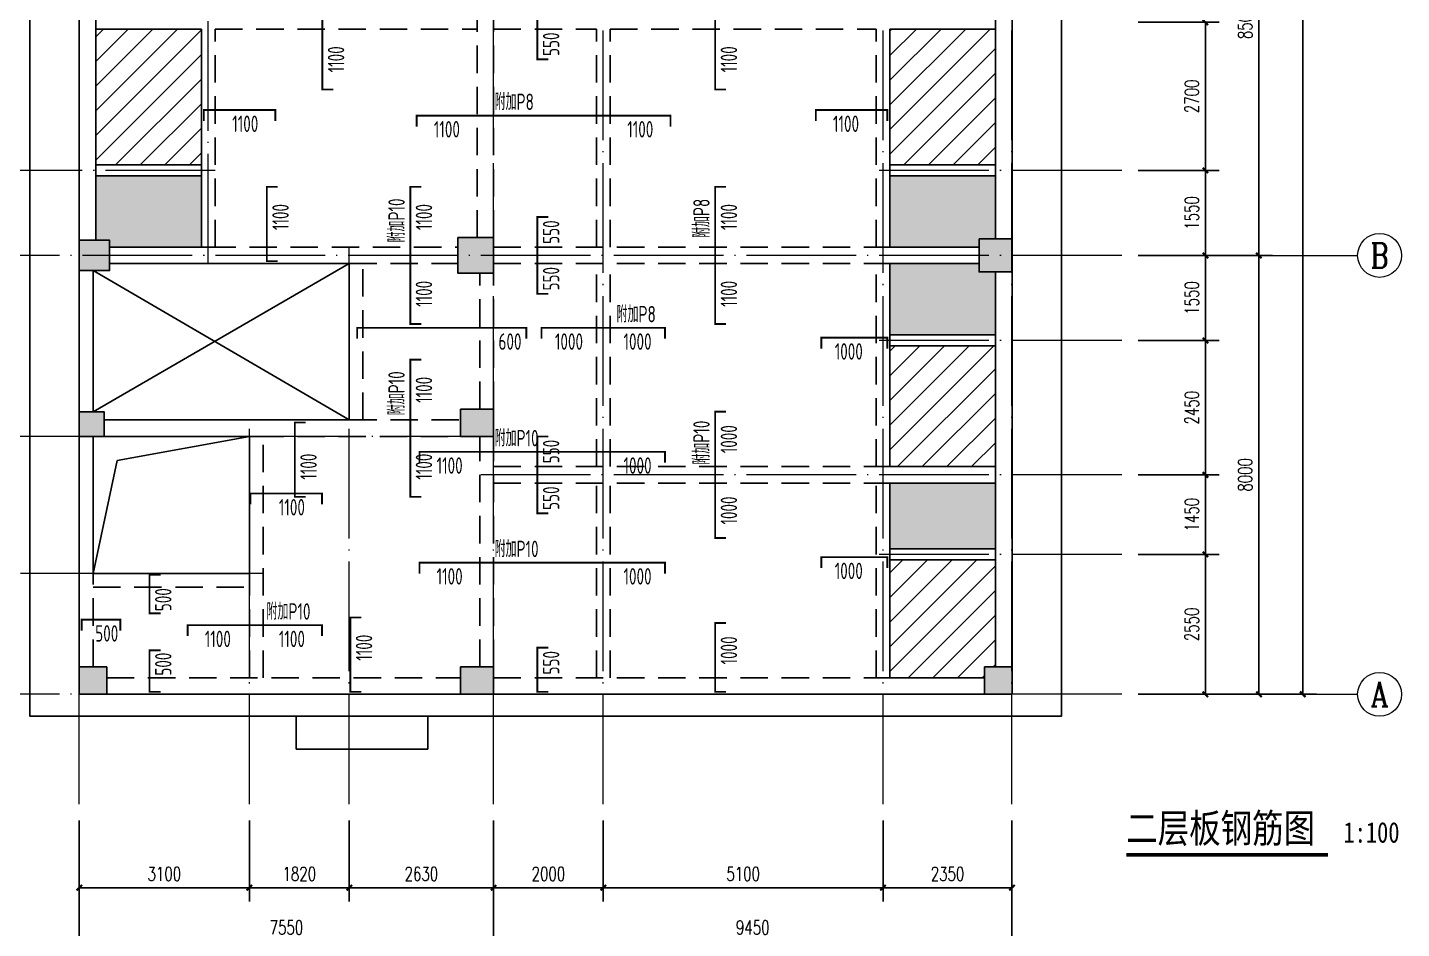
# Model space of a CAD drawing. Extents: x 3968514 to 5230306, y -516551 to -228246.
# Drawn here: x 4680710 to 4705755, y -487690 to -471265 of the extents above; entities that cross this region are included whole.
import ezdxf
from ezdxf.enums import TextEntityAlignment as Align

# ---------------------------------------------------------------- set-up
doc = ezdxf.new("R2010")
doc.units = 0
doc.header["$LTSCALE"] = 1000
doc.header["$MEASUREMENT"] = 0
for name, pattern in [('DASHED', [0.75, 0.5, -0.25]), ('DOTE', [2.42, 2, -0.2, 0.02, -0.2]), ('P_Dash1', [5, 4, -1])]:
    doc.linetypes.add(name, pattern=pattern)
for name, color, linetype, lineweight in [('AXIS', 3, 'Continuous', 15), ('AXIS_TEXT', 7, 'Continuous', 15), ('BEAM', 4, 'Continuous', 25), ('BEAM-DASHED', 4, 'P_Dash1', 25), ('COLUMN-HATCH', 251, 'Continuous', 25), ('DOTE', 1, 'DOTE', 9), ('FLOOR', 7, 'Continuous', 25), ('FLOOR-HATCH', 252, 'Continuous', 15), ('FLOOR-REIN-UP', 15, 'Continuous', 35), ('FLOOR-REIN-UP-DIM', 142, 'Continuous', 25), ('FLOOR-REIN-UP-TEXT', 7, 'Continuous', 25), ('HOLE', 7, 'Continuous', 25), ('PUB_DIM', 3, 'Continuous', 15)]:
    doc.layers.add(name, color=color, linetype=linetype, lineweight=lineweight)
for name, color, linetype in [('COLUMN', 9, 'Continuous'), ('DIM_SYMB', 3, 'Continuous'), ('PUB_TEXT', 7, 'Continuous')]:
    doc.layers.add(name, color=color, linetype=linetype)
doc.styles.add('-黑体', font='simhei.ttf', dxfattribs={"width": 0.8})
doc.styles.add('_TCH_AXIS', font='COMPLEX', dxfattribs={"bigfont": 'GBCBIG'})
doc.styles.add('_TCH_DIM_T3', font='SIMPLEX.shx', dxfattribs={"width": 0.7, "bigfont": 'GBCBIG.shx'})
doc.styles.add('COMPLEX', font='COMPLEX')
doc.styles.add('Pkpmeng', font='Pkpmeng', dxfattribs={"bigfont": 'pkpmchn'})
doc.dimstyles.new('_TCH_ARCH&&100', dxfattribs={"dimtxt": 255, "dimasz": 100, "dimexe": 250, "dimexo": 300, "dimgap": 122.5, "dimtad": 1, "dimdec": 0, "dimzin": 0, "dimdsep": 46, "dimtxsty": '_TCH_DIM_T3', "dimblk": 'ARCHTICK', "dimcen": 0.09, "dimclrt": 7, "dimazin": 2, "dimtfac": 1, "dimtdec": 0, "dimtix": 1, "dimtmove": 2, "dimatfit": 3, "dimfxl": 150, "dimtolj": 1, "dimtzin": 0, "dimarcsym": 0})

# ---------------------------------------------------------------- blocks, each defined once
blk = doc.blocks.new('fydrter')
at = {"layer": 'FLOOR-HATCH'}
h = blk.add_hatch(dxfattribs=at)
h.set_pattern_fill('ANSI31', color=256, scale=100, style=0)
h.set_pattern_definition([(45, (4609227.85, -504201), (-224.5064, 224.5064), [])])
h.paths.add_polyline_path([(4642440, -495775), (4642640, -495775), (4642640, -493825), (4641765, -493825), (4640715, -493825), (4640715, -495975), (4642440, -495975)], flags=0)
h.paths.add_polyline_path([(4626240, -486625), (4627115, -486625), (4628165, -486625), (4628165, -484150), (4626240, -484150)], flags=0)
h.paths.add_polyline_path([(4626240, -483900), (4628165, -483900), (4628165, -481425), (4627115, -481425), (4626240, -481425)], flags=0)
h.paths.add_polyline_path([(4640715, -483900), (4642640, -483900), (4642640, -481425), (4641765, -481425), (4640715, -481425)], flags=0)
h.paths.add_polyline_path([(4626240, -469625), (4627115, -469625), (4628165, -469625), (4628165, -467150), (4626240, -467150)], flags=0)
h.paths.add_polyline_path([(4640740, -469625), (4641765, -469625), (4642640, -469625), (4642640, -467150), (4640740, -467150)], flags=0)
h.paths.add_polyline_path([(4626240, -466900), (4628165, -466900), (4628165, -464425), (4627115, -464425), (4626240, -464425)], flags=0)
h.paths.add_polyline_path([(4640740, -466900), (4642640, -466900), (4642640, -464425), (4641765, -464425), (4640740, -464425)], flags=0)
h.paths.add_polyline_path([(4626340, -457975), (4626190, -457975), (4626190, -461125), (4627115, -461125), (4628165, -461125), (4628165, -457975)], flags=0)
h.paths.add_polyline_path([(4640740, -461125), (4641765, -461125), (4642640, -461125), (4642640, -458675), (4641765, -458675), (4640740, -458675)], flags=0)
h.paths.add_polyline_path([(4642440, -454775), (4642440, -454575), (4640740, -454575), (4640740, -456875), (4641765, -456875), (4642640, -456875), (4642640, -454775)], flags=0)
h.paths.add_polyline_path([(4640715, -492125), (4641765, -492125), (4642640, -492125), (4642640, -489925), (4641765, -489925), (4640715, -489925)], flags=0)
h.paths.add_polyline_path([(4640715, -486625), (4641765, -486625), (4642640, -486625), (4642640, -484150), (4640715, -484150)], flags=0)
h.paths.add_polyline_path([(4640715, -478125), (4641765, -478125), (4642640, -478125), (4642640, -475650), (4640715, -475650)], flags=0)
h.paths.add_polyline_path([(4640715, -475400), (4642640, -475400), (4642640, -472925), (4641765, -472925), (4640715, -472925)], flags=0)
h.paths.add_polyline_path([(4626240, -478125), (4627115, -478125), (4628165, -478125), (4628165, -475650), (4626240, -475650)], flags=0)
h.paths.add_polyline_path([(4626240, -475400), (4628165, -475400), (4628165, -472925), (4627115, -472925), (4626240, -472925)], flags=0)
h = blk.add_hatch(dxfattribs=at)
h.set_pattern_fill('CROSS', color=256, scale=50, style=0)
h.set_pattern_definition([(0, (4609227.85, -504201), (317.5, 317.5), [158.75, -476.25]), (90, (4609307.22, -504280.38), (-317.5, 317.5), [158.75, -476.25])])
h.paths.add_polyline_path([(4640715, -493625), (4641765, -493625), (4642640, -493625), (4642640, -492425), (4641765, -492425), (4640715, -492425)], flags=0)
h.paths.add_polyline_path([(4626490, -488000), (4626490, -488125), (4627115, -488125), (4628165, -488125), (4628165, -486825), (4627115, -486825), (4626240, -486825), (4626240, -488000)], flags=0)
h.paths.add_polyline_path([(4626540, -480075), (4626240, -480075), (4626240, -481225), (4627115, -481225), (4628165, -481225), (4628165, -479925), (4627115, -479925), (4626540, -479925)], flags=0)
h.paths.add_polyline_path([(4642340, -480075), (4642340, -479925), (4641765, -479925), (4640715, -479925), (4640715, -481225), (4641765, -481225), (4642640, -481225), (4642640, -480075)], flags=0)
h.paths.add_polyline_path([(4626540, -479475), (4626540, -479625), (4627115, -479625), (4628165, -479625), (4628165, -478325), (4627115, -478325), (4626240, -478325), (4626240, -479475)], flags=0)
h.paths.add_polyline_path([(4642340, -479475), (4642640, -479475), (4642640, -478325), (4641765, -478325), (4640715, -478325), (4640715, -479625), (4641765, -479625), (4642340, -479625)], flags=0)
h.paths.add_polyline_path([(4626540, -471650), (4626240, -471650), (4626240, -472725), (4627115, -472725), (4628165, -472725), (4628165, -471425), (4627115, -471425), (4626540, -471425)], flags=0)
h.paths.add_polyline_path([(4642340, -471575), (4642340, -471425), (4641765, -471425), (4640715, -471425), (4640715, -472725), (4641765, -472725), (4642640, -472725), (4642640, -471575)], flags=0)
h.paths.add_polyline_path([(4626540, -471000), (4626540, -471125), (4627115, -471125), (4628165, -471125), (4628165, -469825), (4627115, -469825), (4626240, -469825), (4626240, -471000)], flags=0)
h.paths.add_polyline_path([(4642340, -470975), (4642640, -470975), (4642640, -469825), (4641765, -469825), (4640740, -469825), (4640740, -471125), (4641765, -471125), (4642340, -471125)], flags=0)
h.paths.add_polyline_path([(4626490, -463050), (4626240, -463050), (4626240, -464225), (4627115, -464225), (4628165, -464225), (4628165, -462925), (4627115, -462925), (4626490, -462925)], flags=0)
h.paths.add_polyline_path([(4642290, -463100), (4642290, -462925), (4641765, -462925), (4640740, -462925), (4640740, -464225), (4641765, -464225), (4642640, -464225), (4642640, -463100)], flags=0)
h.paths.add_polyline_path([(4626490, -462500), (4626490, -462625), (4627115, -462625), (4628165, -462625), (4628165, -461325), (4627115, -461325), (4626190, -461325), (4626190, -462500)], flags=0)
h.paths.add_polyline_path([(4642290, -462450), (4642640, -462450), (4642640, -461325), (4641765, -461325), (4640740, -461325), (4640740, -462625), (4641765, -462625), (4642290, -462625)], flags=0)
h.paths.add_polyline_path([(4640740, -458375), (4641765, -458375), (4642640, -458375), (4642640, -457075), (4641765, -457075), (4640740, -457075)], flags=0)
h.paths.add_polyline_path([(4642340, -487975), (4642640, -487975), (4642640, -486825), (4641765, -486825), (4640715, -486825), (4640715, -488125), (4641765, -488125), (4642340, -488125)], flags=0)
h.paths.add_polyline_path([(4642340, -488575), (4642340, -488425), (4641765, -488425), (4640715, -488425), (4640715, -489725), (4641765, -489725), (4642640, -489725), (4642640, -488575)], flags=0)
blk = doc.blocks.new('fygdrtests')
at = {"layer": 'FLOOR-REIN-UP', "linetype": 'Continuous', "ltscale": 0.001, "const_width": 35}
for points in [[(21342, 18951), (21142, 18951), (21142, 21401), (21342, 21401)], [(28502, 18951), (28302, 18951), (28302, 21401), (28502, 21401)], [(25262, 19501), (25062, 19501), (25062, 20851), (25262, 20851)], [(18982, 18376), (18982, 18576), (20287, 18576), (20287, 18376)], [(30137, 18376), (30137, 18576), (31442, 18576), (31442, 18376)], [(22862, 18276), (22862, 18476), (27487, 18476), (27487, 18276)], [(20330, 15821), (20130, 15821), (20130, 17176), (20330, 17176)], [(22944, 14676), (22744, 14676), (22744, 17176), (22944, 17176)], [(28502, 14676), (28302, 14676), (28302, 17176), (28502, 17176)], [(25262, 15226), (25062, 15226), (25062, 16626), (25262, 16626)], [(21777, 14406), (21777, 14606), (24862, 14606), (24862, 14406)], [(25137, 14406), (25137, 14606), (27387, 14606), (27387, 14406)], [(30237, 14226), (30237, 14426), (31442, 14426), (31442, 14226)], [(22944, 11526), (22744, 11526), (22744, 14026), (22944, 14026)], [(28502, 10776), (28302, 10776), (28302, 13076), (28502, 13076)], [(20840, 11526), (20640, 11526), (20640, 12881), (20840, 12881)], [(25262, 11226), (25062, 11226), (25062, 12626), (25262, 12626)], [(22912, 12146), (22912, 12346), (27387, 12346), (27387, 12146)], [(19832, 11386), (19832, 11586), (21137, 11586), (21137, 11386)], [(22912, 10126), (22912, 10326), (27387, 10326), (27387, 10126)], [(30237, 10226), (30237, 10426), (31442, 10426), (31442, 10226)], [(18192, 9401), (17992, 9401), (17992, 10106), (18192, 10106)], [(16757, 9086), (16757, 9286), (17462, 9286), (17462, 9086)], [(21852, 7971), (21652, 7971), (21652, 9326), (21852, 9326)], [(18687, 8986), (18687, 9186), (21137, 9186), (21137, 8986)], [(28502, 7971), (28302, 7971), (28302, 9226), (28502, 9226)], [(25262, 7971), (25062, 7971), (25062, 8776), (25262, 8776)], [(18192, 7971), (17992, 7971), (17992, 8726), (18192, 8726)]]:
    blk.add_lwpolyline(points, dxfattribs=at)
at = {"layer": 'FLOOR-REIN-UP-DIM', "style": 'Pkpmeng', "width": 0.7}
for s, p in [('550', (25312, 19776)), ('1100', (21392, 19501)), ('1100', (28552, 19501)), ('1100', (20380, 16626)), ('1100', (22994, 16626)), ('1100', (28552, 16626)), ('550', (25312, 16351)), ('550', (25312, 15501)), ('1100', (22994, 15226)), ('1100', (28552, 15226)), ('1100', (22994, 13476)), ('1000', (28552, 12576)), ('550', (25312, 12351)), ('1100', (20890, 12076)), ('1100', (22994, 12076)), ('550', (25312, 11501)), ('1000', (28552, 11276)), ('500', (18242, 9651)), ('1100', (21902, 8776)), ('1000', (28552, 8726)), ('500', (18242, 8476)), ('550', (25312, 8501))]:
    blk.add_text(s, height=300, rotation=90, dxfattribs=at).set_placement(p, align=Align.MIDDLE_CENTER)
for s, p in [('1100', (19737, 18326)), ('1100', (23412, 18226)), ('1100', (26937, 18226)), ('1100', (30687, 18326)), ('600', (24562, 14356)), ('1000', (25637, 14356)), ('1000', (26887, 14356)), ('1000', (30737, 14176)), ('1100', (23462, 12096)), ('1000', (26887, 12096)), ('1100', (20587, 11336)), ('1000', (30737, 10176)), ('1100', (23462, 10076)), ('1000', (26887, 10076)), ('500', (17212, 9036)), ('1100', (19237, 8936)), ('1100', (20587, 8936))]:
    blk.add_text(s, height=300, dxfattribs=at).set_placement(p, align=Align.MIDDLE_CENTER)
at = {"layer": 'FLOOR-REIN-UP-TEXT', "style": 'Pkpmeng', "width": 0.7}
for s, p in [('附加P8', (24282, 18726)), ('附加P8', (26505, 14856)), ('附加P10', (24282, 12596)), ('附加P10', (24282, 10576)), ('附加P10', (20124, 9436))]:
    blk.add_text(s, height=300, dxfattribs=at).set_placement(p, align=Align.MIDDLE_LEFT)
for s, p in [('附加P10', (22494, 16163)), ('附加P8', (28052, 16244)), ('附加P10', (22494, 13013)), ('附加P10', (28052, 12113))]:
    blk.add_text(s, height=300, rotation=90, dxfattribs=at).set_placement(p, align=Align.MIDDLE_LEFT)
blk = doc.blocks.new('_AXISO')
blk.add_circle((0, 0), 0.5)
at = {"layer": 'AXIS_TEXT', "style": 'COMPLEX', "width": 1.041667}
blk.add_attdef('A', text='', height=0.56, dxfattribs=at).set_placement((-0.25, -0.28), (0.25, -0.28), align=Align.FIT)
blk = doc.blocks.new('_ArchTick')
at = {"color": 0, "linetype": 'ByBlock', "const_width": 0.4}
blk.add_lwpolyline([(-0.5, -0.5), (0.5, 0.5)], dxfattribs=at)
blk = doc.blocks.new('*D1341')
at = {"layer": 'AXIS', "color": 0, "lineweight": -2, "transparency": 16777216}
for p, q in [((0, -44300), (0, -47550)), ((17000, -44300), (17000, -47550)), ((0, -47300), (17000, -47300))]:
    blk.add_line(p, q, dxfattribs=at)
at = {"layer": 'Defpoints', "color": 0, "transparency": 16777216}
for p in [(0, -44000), (17000, -44000), (17000, -47300)]:
    blk.add_point(p, dxfattribs=at)
at = {"layer": 'AXIS', "color": 0, "lineweight": -2, "transparency": 16777216, "xscale": 100, "yscale": 100, "zscale": 100, "rotation": 180}
blk.add_blockref('_ArchTick', (0, -47300), dxfattribs=at)
at = {"layer": 'AXIS', "color": 0, "lineweight": -2, "transparency": 16777216, "xscale": 100, "yscale": 100, "zscale": 100}
blk.add_blockref('_ArchTick', (17000, -47300), dxfattribs=at)
at = {"layer": 'AXIS', "color": 7, "transparency": 16777216, "insert": (8500, -47050), "char_height": 255, "attachment_point": 5, "style": '_TCH_DIM_T3'}
blk.add_mtext('\\A1;17000', dxfattribs=at)
blk = doc.blocks.new('*D1342')
at = {"layer": 'AXIS', "color": 0, "lineweight": -2, "transparency": 16777216}
for p, q in [((0, -44300), (0, -46750)), ((7550, -44300), (7550, -46750)), ((0, -46500), (7550, -46500))]:
    blk.add_line(p, q, dxfattribs=at)
at = {"layer": 'Defpoints', "color": 0, "transparency": 16777216}
for p in [(0, -44000), (7550, -44000), (7550, -46500)]:
    blk.add_point(p, dxfattribs=at)
at = {"layer": 'AXIS', "color": 0, "lineweight": -2, "transparency": 16777216, "xscale": 100, "yscale": 100, "zscale": 100, "rotation": 180}
blk.add_blockref('_ArchTick', (0, -46500), dxfattribs=at)
at = {"layer": 'AXIS', "color": 0, "lineweight": -2, "transparency": 16777216, "xscale": 100, "yscale": 100, "zscale": 100}
blk.add_blockref('_ArchTick', (7550, -46500), dxfattribs=at)
at = {"layer": 'AXIS', "color": 7, "transparency": 16777216, "insert": (3775, -46250), "char_height": 255, "attachment_point": 5, "style": '_TCH_DIM_T3'}
blk.add_mtext('\\A1;7550', dxfattribs=at)
blk = doc.blocks.new('*D1343')
at = {"layer": 'AXIS', "color": 0, "lineweight": -2, "transparency": 16777216}
for p, q in [((7550, -44300), (7550, -46750)), ((17000, -44300), (17000, -46750)), ((7550, -46500), (17000, -46500))]:
    blk.add_line(p, q, dxfattribs=at)
at = {"layer": 'Defpoints', "color": 0, "transparency": 16777216}
for p in [(7550, -44000), (17000, -44000), (17000, -46500)]:
    blk.add_point(p, dxfattribs=at)
at = {"layer": 'AXIS', "color": 0, "lineweight": -2, "transparency": 16777216, "xscale": 100, "yscale": 100, "zscale": 100, "rotation": 180}
blk.add_blockref('_ArchTick', (7550, -46500), dxfattribs=at)
at = {"layer": 'AXIS', "color": 0, "lineweight": -2, "transparency": 16777216, "xscale": 100, "yscale": 100, "zscale": 100}
blk.add_blockref('_ArchTick', (17000, -46500), dxfattribs=at)
at = {"layer": 'AXIS', "color": 7, "transparency": 16777216, "insert": (12275, -46250), "char_height": 255, "attachment_point": 5, "style": '_TCH_DIM_T3'}
blk.add_mtext('\\A1;9450', dxfattribs=at)
blk = doc.blocks.new('*D1347')
at = {"layer": 'AXIS', "color": 0, "lineweight": -2, "transparency": 16777216}
for p, q in [((19300, 0), (22550, 0)), ((22300, -42000), (22300, 0)), ((19300, -42000), (22550, -42000))]:
    blk.add_line(p, q, dxfattribs=at)
at = {"layer": 'Defpoints', "color": 0, "transparency": 16777216}
for p in [(19000, 0), (22300, 0), (19000, -42000)]:
    blk.add_point(p, dxfattribs=at)
at = {"layer": 'AXIS', "color": 0, "lineweight": -2, "transparency": 16777216, "xscale": 100, "yscale": 100, "zscale": 100}
for p, rotation in [((22300, 0), 90), ((22300, -42000), 270)]:
    blk.add_blockref('_ArchTick', p, dxfattribs=dict(at, rotation=rotation))
at = {"layer": 'AXIS', "color": 7, "transparency": 16777216, "insert": (22050, -21000), "char_height": 255, "attachment_point": 5, "rotation": 90, "style": '_TCH_DIM_T3'}
blk.add_mtext('\\A1;42000', dxfattribs=at)
blk = doc.blocks.new('*D1348')
at = {"layer": 'AXIS', "color": 0, "lineweight": -2, "transparency": 16777216}
for p, q in [((19300, -34000), (21750, -34000)), ((21500, -42000), (21500, -34000)), ((19300, -42000), (21750, -42000))]:
    blk.add_line(p, q, dxfattribs=at)
at = {"layer": 'Defpoints', "color": 0, "transparency": 16777216}
for p in [(19000, -34000), (21500, -34000), (19000, -42000)]:
    blk.add_point(p, dxfattribs=at)
at = {"layer": 'AXIS', "color": 0, "lineweight": -2, "transparency": 16777216, "xscale": 100, "yscale": 100, "zscale": 100}
for p, rotation in [((21500, -34000), 90), ((21500, -42000), 270)]:
    blk.add_blockref('_ArchTick', p, dxfattribs=dict(at, rotation=rotation))
at = {"layer": 'AXIS', "color": 7, "transparency": 16777216, "insert": (21250, -38000), "char_height": 255, "attachment_point": 5, "rotation": 90, "style": '_TCH_DIM_T3'}
blk.add_mtext('\\A1;8000', dxfattribs=at)
blk = doc.blocks.new('*D1349')
at = {"layer": 'AXIS', "color": 0, "lineweight": -2, "transparency": 16777216}
for p, q in [((19300, -25500), (21750, -25500)), ((21500, -34000), (21500, -25500)), ((19300, -34000), (21750, -34000))]:
    blk.add_line(p, q, dxfattribs=at)
at = {"layer": 'Defpoints', "color": 0, "transparency": 16777216}
for p in [(19000, -25500), (21500, -25500), (19000, -34000)]:
    blk.add_point(p, dxfattribs=at)
at = {"layer": 'AXIS', "color": 0, "lineweight": -2, "transparency": 16777216, "xscale": 100, "yscale": 100, "zscale": 100}
for p, rotation in [((21500, -25500), 90), ((21500, -34000), 270)]:
    blk.add_blockref('_ArchTick', p, dxfattribs=dict(at, rotation=rotation))
at = {"layer": 'AXIS', "color": 7, "transparency": 16777216, "insert": (21250, -29750), "char_height": 255, "attachment_point": 5, "rotation": 90, "style": '_TCH_DIM_T3'}
blk.add_mtext('\\A1;8500', dxfattribs=at)
blk = doc.blocks.new('fyhdgtdfese')
at = {"layer": 'COLUMN-HATCH'}
for points in [[(5484914, -381796), (5485464, -381796), (5485464, -382346), (5484914, -382346)], [(5491814, -381746), (5492464, -381746), (5492464, -382396), (5491814, -382396)], [(5501314, -381771), (5501914, -381771), (5501914, -382371), (5501314, -382371)], [(5484914, -384921), (5485364, -384921), (5485364, -385371), (5484914, -385371)], [(5491864, -384871), (5492464, -384871), (5492464, -385371), (5491864, -385371)], [(5484914, -389571), (5485414, -389571), (5485414, -390071), (5484914, -390071)], [(5491864, -389571), (5492464, -389571), (5492464, -390071), (5491864, -390071)], [(5501414, -389571), (5501914, -389571), (5501914, -390071), (5501414, -390071)]]:
    blk.add_hatch(color=256, dxfattribs=at).paths.add_polyline_path(points, flags=0)
for points in [[(5484014, -347671), (5502814, -347671), (5502814, -390471), (5484014, -390471)], [(5488864, -391071), (5491264, -391071), (5491264, -390471), (5488864, -390471)]]:
    blk.add_lwpolyline(points, close=True)
at = {"layer": 'BEAM'}
for p, q in [((5484914, -381796), (5484914, -373871)), ((5485214, -381796), (5485214, -373871)), ((5501614, -381771), (5501614, -373871)), ((5501914, -381771), (5501914, -373871)), ((5485214, -377946), (5487139, -377946)), ((5487139, -381921), (5487139, -377946)), ((5499689, -377946), (5501614, -377946)), ((5499689, -381921), (5499689, -377946)), ((5485214, -380421), (5487139, -380421)), ((5499689, -380421), (5501614, -380421)), ((5485214, -380621), (5487139, -380621)), ((5499689, -380621), (5501614, -380621)), ((5485464, -381921), (5487264, -381921)), ((5499439, -381921), (5501314, -381921)), ((5484914, -384921), (5484914, -382346)), ((5485164, -384921), (5485164, -382346)), ((5485464, -382221), (5489834, -382221)), ((5489834, -385071), (5489834, -382221)), ((5499439, -382221), (5501314, -382221)), ((5499689, -385921), (5499689, -382221)), ((5501614, -389571), (5501614, -382371)), ((5501914, -389571), (5501914, -382371)), ((5499689, -383521), (5501614, -383521)), ((5499689, -383721), (5501614, -383721)), ((5485364, -385071), (5489834, -385071)), ((5484914, -389571), (5484914, -385371)), ((5485164, -387996), (5485164, -385371)), ((5485364, -385371), (5488139, -385371)), ((5488014, -387996), (5488014, -385371)), ((5499439, -385921), (5501614, -385921)), ((5499439, -386221), (5501614, -386221)), ((5499689, -389771), (5499689, -386221)), ((5499689, -387421), (5501614, -387421)), ((5499689, -387621), (5501614, -387621)), ((5485164, -387871), (5488014, -387871)), ((5499564, -389771), (5501414, -389771)), ((5485414, -390071), (5491864, -390071)), ((5492464, -390071), (5501414, -390071))]:
    blk.add_line(p, q, dxfattribs=at)
at = {"layer": 'BEAM-DASHED', "linetype": 'DASHED'}
for p, q in [((5492164, -381746), (5492164, -373921)), ((5492464, -381746), (5492464, -373921)), ((5487389, -377946), (5492164, -377946)), ((5487389, -381921), (5487389, -377946)), ((5492464, -377946), (5494339, -377946)), ((5494339, -381921), (5494339, -377946)), ((5494589, -377946), (5499439, -377946)), ((5494589, -381921), (5494589, -377946)), ((5499439, -381921), (5499439, -377946)), ((5487264, -381921), (5491814, -381921)), ((5492464, -381921), (5499689, -381921)), ((5489834, -382221), (5491814, -382221)), ((5490084, -385071), (5490084, -382221)), ((5492214, -384871), (5492214, -382396)), ((5492464, -382221), (5499689, -382221)), ((5492464, -384871), (5492464, -382396)), ((5494339, -385921), (5494339, -382221)), ((5494589, -385921), (5494589, -382221)), ((5499439, -385921), (5499439, -382221)), ((5489834, -385071), (5491864, -385071)), ((5488139, -385371), (5491864, -385371)), ((5488264, -389771), (5488264, -385371)), ((5492214, -389571), (5492214, -385371)), ((5492464, -389571), (5492464, -385371)), ((5492464, -385921), (5499689, -385921)), ((5492464, -386221), (5499689, -386221)), ((5494339, -389771), (5494339, -386221)), ((5494589, -389771), (5494589, -386221)), ((5499439, -389771), (5499439, -386221)), ((5485164, -389571), (5485164, -387996)), ((5485164, -388121), (5488014, -388121)), ((5488014, -389771), (5488014, -387996)), ((5485414, -389771), (5491864, -389771)), ((5492464, -389771), (5499564, -389771))]:
    blk.add_line(p, q, dxfattribs=at)
at = {"layer": 'COLUMN'}
for points in [[(5484914, -381796), (5485464, -381796), (5485464, -382346), (5484914, -382346), (5484914, -381796)], [(5491814, -381746), (5492464, -381746), (5492464, -382396), (5491814, -382396), (5491814, -381746)], [(5501314, -381771), (5501914, -381771), (5501914, -382371), (5501314, -382371), (5501314, -381771)], [(5484914, -384921), (5485364, -384921), (5485364, -385371), (5484914, -385371), (5484914, -384921)], [(5491864, -384871), (5492464, -384871), (5492464, -385371), (5491864, -385371), (5491864, -384871)], [(5484914, -389571), (5485414, -389571), (5485414, -390071), (5484914, -390071), (5484914, -389571)], [(5491864, -389571), (5492464, -389571), (5492464, -390071), (5491864, -390071), (5491864, -389571)], [(5501414, -389571), (5501914, -389571), (5501914, -390071), (5501414, -390071), (5501414, -389571)]]:
    blk.add_lwpolyline(points, dxfattribs=at)
at = {"layer": 'FLOOR'}
for p, q in [((5485164, -384921), (5489834, -382221)), ((5489834, -385071), (5485164, -382346))]:
    blk.add_line(p, q, dxfattribs=at)
at = {"layer": 'HOLE'}
for p, q in [((5488014, -385371), (5485601, -385809)), ((5485601, -385809), (5485164, -387871))]:
    blk.add_line(p, q, dxfattribs=at)
blk = doc.blocks.new('*D1169')
at = {"layer": 'Defpoints', "color": 0, "transparency": 16777216}
for p in [(4700655, -480871), (4702180, -480871), (4700655, -483421)]:
    blk.add_point(p, dxfattribs=at)
at = {"layer": 'PUB_DIM', "color": 0, "lineweight": -2, "transparency": 16777216}
for p, q in [((4700955, -480871), (4702430, -480871)), ((4702180, -483421), (4702180, -480871)), ((4700955, -483421), (4702430, -483421))]:
    blk.add_line(p, q, dxfattribs=at)
at = {"layer": 'PUB_DIM', "color": 0, "lineweight": -2, "transparency": 16777216, "xscale": 100, "yscale": 100, "zscale": 100}
for p, rotation in [((4702180, -480871), 90), ((4702180, -483421), 270)]:
    blk.add_blockref('_ArchTick', p, dxfattribs=dict(at, rotation=rotation))
at = {"layer": 'PUB_DIM', "color": 7, "transparency": 16777216, "insert": (4701930, -482146), "char_height": 255, "attachment_point": 5, "rotation": 90, "style": '_TCH_DIM_T3'}
blk.add_mtext('\\A1;2550', dxfattribs=at)
blk = doc.blocks.new('*D1170')
at = {"layer": 'Defpoints', "color": 0, "transparency": 16777216}
for p in [(4700655, -479421), (4702180, -479421), (4700655, -480871)]:
    blk.add_point(p, dxfattribs=at)
at = {"layer": 'PUB_DIM', "color": 0, "lineweight": -2, "transparency": 16777216}
for p, q in [((4700955, -479421), (4702430, -479421)), ((4702180, -480871), (4702180, -479421)), ((4700955, -480871), (4702430, -480871))]:
    blk.add_line(p, q, dxfattribs=at)
at = {"layer": 'PUB_DIM', "color": 0, "lineweight": -2, "transparency": 16777216, "xscale": 100, "yscale": 100, "zscale": 100}
for p, rotation in [((4702180, -479421), 90), ((4702180, -480871), 270)]:
    blk.add_blockref('_ArchTick', p, dxfattribs=dict(at, rotation=rotation))
at = {"layer": 'PUB_DIM', "color": 7, "transparency": 16777216, "insert": (4701930, -480146), "char_height": 255, "attachment_point": 5, "rotation": 90, "style": '_TCH_DIM_T3'}
blk.add_mtext('\\A1;1450', dxfattribs=at)
blk = doc.blocks.new('*D1171')
at = {"layer": 'Defpoints', "color": 0, "transparency": 16777216}
for p in [(4700655, -476971), (4702180, -476971), (4700655, -479421)]:
    blk.add_point(p, dxfattribs=at)
at = {"layer": 'PUB_DIM', "color": 0, "lineweight": -2, "transparency": 16777216}
for p, q in [((4700955, -476971), (4702430, -476971)), ((4702180, -479421), (4702180, -476971)), ((4700955, -479421), (4702430, -479421))]:
    blk.add_line(p, q, dxfattribs=at)
at = {"layer": 'PUB_DIM', "color": 0, "lineweight": -2, "transparency": 16777216, "xscale": 100, "yscale": 100, "zscale": 100}
for p, rotation in [((4702180, -476971), 90), ((4702180, -479421), 270)]:
    blk.add_blockref('_ArchTick', p, dxfattribs=dict(at, rotation=rotation))
at = {"layer": 'PUB_DIM', "color": 7, "transparency": 16777216, "insert": (4701930, -478196), "char_height": 255, "attachment_point": 5, "rotation": 90, "style": '_TCH_DIM_T3'}
blk.add_mtext('\\A1;2450', dxfattribs=at)
blk = doc.blocks.new('*D1172')
at = {"layer": 'Defpoints', "color": 0, "transparency": 16777216}
for p in [(4700655, -475421), (4702180, -475421), (4700655, -476971)]:
    blk.add_point(p, dxfattribs=at)
at = {"layer": 'PUB_DIM', "color": 0, "lineweight": -2, "transparency": 16777216}
for p, q in [((4700955, -475421), (4702430, -475421)), ((4702180, -476971), (4702180, -475421)), ((4700955, -476971), (4702430, -476971))]:
    blk.add_line(p, q, dxfattribs=at)
at = {"layer": 'PUB_DIM', "color": 0, "lineweight": -2, "transparency": 16777216, "xscale": 100, "yscale": 100, "zscale": 100}
for p, rotation in [((4702180, -475421), 90), ((4702180, -476971), 270)]:
    blk.add_blockref('_ArchTick', p, dxfattribs=dict(at, rotation=rotation))
at = {"layer": 'PUB_DIM', "color": 7, "transparency": 16777216, "insert": (4701930, -476196), "char_height": 255, "attachment_point": 5, "rotation": 90, "style": '_TCH_DIM_T3'}
blk.add_mtext('\\A1;1550', dxfattribs=at)
blk = doc.blocks.new('*D1173')
at = {"layer": 'Defpoints', "color": 0, "transparency": 16777216}
for p in [(4700655, -473871), (4702180, -473871), (4700655, -475421)]:
    blk.add_point(p, dxfattribs=at)
at = {"layer": 'PUB_DIM', "color": 0, "lineweight": -2, "transparency": 16777216}
for p, q in [((4700955, -473871), (4702430, -473871)), ((4702180, -475421), (4702180, -473871)), ((4700955, -475421), (4702430, -475421))]:
    blk.add_line(p, q, dxfattribs=at)
at = {"layer": 'PUB_DIM', "color": 0, "lineweight": -2, "transparency": 16777216, "xscale": 100, "yscale": 100, "zscale": 100}
for p, rotation in [((4702180, -473871), 90), ((4702180, -475421), 270)]:
    blk.add_blockref('_ArchTick', p, dxfattribs=dict(at, rotation=rotation))
at = {"layer": 'PUB_DIM', "color": 7, "transparency": 16777216, "insert": (4701930, -474646), "char_height": 255, "attachment_point": 5, "rotation": 90, "style": '_TCH_DIM_T3'}
blk.add_mtext('\\A1;1550', dxfattribs=at)
blk = doc.blocks.new('*D1174')
at = {"layer": 'Defpoints', "color": 0, "transparency": 16777216}
for p in [(4700655, -471171), (4702180, -471171), (4700655, -473871)]:
    blk.add_point(p, dxfattribs=at)
at = {"layer": 'PUB_DIM', "color": 0, "lineweight": -2, "transparency": 16777216}
for p, q in [((4700955, -471171), (4702430, -471171)), ((4702180, -473871), (4702180, -471171)), ((4700955, -473871), (4702430, -473871))]:
    blk.add_line(p, q, dxfattribs=at)
at = {"layer": 'PUB_DIM', "color": 0, "lineweight": -2, "transparency": 16777216, "xscale": 100, "yscale": 100, "zscale": 100}
for p, rotation in [((4702180, -471171), 90), ((4702180, -473871), 270)]:
    blk.add_blockref('_ArchTick', p, dxfattribs=dict(at, rotation=rotation))
at = {"layer": 'PUB_DIM', "color": 7, "transparency": 16777216, "insert": (4701930, -472521), "char_height": 255, "attachment_point": 5, "rotation": 90, "style": '_TCH_DIM_T3'}
blk.add_mtext('\\A1;2700', dxfattribs=at)
blk = doc.blocks.new('*D1188')
at = {"layer": 'Defpoints', "color": 0, "transparency": 16777216}
for p in [(4681655, -485421), (4684755, -485421), (4684755, -486946)]:
    blk.add_point(p, dxfattribs=at)
at = {"layer": 'PUB_DIM', "color": 0, "lineweight": -2, "transparency": 16777216}
for p, q in [((4681655, -485721), (4681655, -487196)), ((4684755, -485721), (4684755, -487196)), ((4681655, -486946), (4684755, -486946))]:
    blk.add_line(p, q, dxfattribs=at)
at = {"layer": 'PUB_DIM', "color": 0, "lineweight": -2, "transparency": 16777216, "xscale": 100, "yscale": 100, "zscale": 100, "rotation": 180}
blk.add_blockref('_ArchTick', (4681655, -486946), dxfattribs=at)
at = {"layer": 'PUB_DIM', "color": 0, "lineweight": -2, "transparency": 16777216, "xscale": 100, "yscale": 100, "zscale": 100}
blk.add_blockref('_ArchTick', (4684755, -486946), dxfattribs=at)
at = {"layer": 'PUB_DIM', "color": 7, "transparency": 16777216, "insert": (4683205, -486696), "char_height": 255, "attachment_point": 5, "style": '_TCH_DIM_T3'}
blk.add_mtext('\\A1;3100', dxfattribs=at)
blk = doc.blocks.new('*D1189')
at = {"layer": 'Defpoints', "color": 0, "transparency": 16777216}
for p in [(4684755, -485421), (4686575, -485421), (4686575, -486946)]:
    blk.add_point(p, dxfattribs=at)
at = {"layer": 'PUB_DIM', "color": 0, "lineweight": -2, "transparency": 16777216}
for p, q in [((4684755, -485721), (4684755, -487196)), ((4686575, -485721), (4686575, -487196)), ((4684755, -486946), (4686575, -486946))]:
    blk.add_line(p, q, dxfattribs=at)
at = {"layer": 'PUB_DIM', "color": 0, "lineweight": -2, "transparency": 16777216, "xscale": 100, "yscale": 100, "zscale": 100, "rotation": 180}
blk.add_blockref('_ArchTick', (4684755, -486946), dxfattribs=at)
at = {"layer": 'PUB_DIM', "color": 0, "lineweight": -2, "transparency": 16777216, "xscale": 100, "yscale": 100, "zscale": 100}
blk.add_blockref('_ArchTick', (4686575, -486946), dxfattribs=at)
at = {"layer": 'PUB_DIM', "color": 7, "transparency": 16777216, "insert": (4685665, -486696), "char_height": 255, "attachment_point": 5, "style": '_TCH_DIM_T3'}
blk.add_mtext('\\A1;1820', dxfattribs=at)
blk = doc.blocks.new('*D1190')
at = {"layer": 'Defpoints', "color": 0, "transparency": 16777216}
for p in [(4686575, -485421), (4689205, -485421), (4689205, -486946)]:
    blk.add_point(p, dxfattribs=at)
at = {"layer": 'PUB_DIM', "color": 0, "lineweight": -2, "transparency": 16777216}
for p, q in [((4686575, -485721), (4686575, -487196)), ((4689205, -485721), (4689205, -487196)), ((4686575, -486946), (4689205, -486946))]:
    blk.add_line(p, q, dxfattribs=at)
at = {"layer": 'PUB_DIM', "color": 0, "lineweight": -2, "transparency": 16777216, "xscale": 100, "yscale": 100, "zscale": 100, "rotation": 180}
blk.add_blockref('_ArchTick', (4686575, -486946), dxfattribs=at)
at = {"layer": 'PUB_DIM', "color": 0, "lineweight": -2, "transparency": 16777216, "xscale": 100, "yscale": 100, "zscale": 100}
blk.add_blockref('_ArchTick', (4689205, -486946), dxfattribs=at)
at = {"layer": 'PUB_DIM', "color": 7, "transparency": 16777216, "insert": (4687890, -486696), "char_height": 255, "attachment_point": 5, "style": '_TCH_DIM_T3'}
blk.add_mtext('\\A1;2630', dxfattribs=at)
blk = doc.blocks.new('*D1191')
at = {"layer": 'Defpoints', "color": 0, "transparency": 16777216}
for p in [(4689205, -485421), (4691205, -485421), (4691205, -486946)]:
    blk.add_point(p, dxfattribs=at)
at = {"layer": 'PUB_DIM', "color": 0, "lineweight": -2, "transparency": 16777216}
for p, q in [((4689205, -485721), (4689205, -487196)), ((4691205, -485721), (4691205, -487196)), ((4689205, -486946), (4691205, -486946))]:
    blk.add_line(p, q, dxfattribs=at)
at = {"layer": 'PUB_DIM', "color": 0, "lineweight": -2, "transparency": 16777216, "xscale": 100, "yscale": 100, "zscale": 100, "rotation": 180}
blk.add_blockref('_ArchTick', (4689205, -486946), dxfattribs=at)
at = {"layer": 'PUB_DIM', "color": 0, "lineweight": -2, "transparency": 16777216, "xscale": 100, "yscale": 100, "zscale": 100}
blk.add_blockref('_ArchTick', (4691205, -486946), dxfattribs=at)
at = {"layer": 'PUB_DIM', "color": 7, "transparency": 16777216, "insert": (4690205, -486696), "char_height": 255, "attachment_point": 5, "style": '_TCH_DIM_T3'}
blk.add_mtext('\\A1;2000', dxfattribs=at)
blk = doc.blocks.new('*D1192')
at = {"layer": 'Defpoints', "color": 0, "transparency": 16777216}
for p in [(4691205, -485421), (4696305, -485421), (4696305, -486946)]:
    blk.add_point(p, dxfattribs=at)
at = {"layer": 'PUB_DIM', "color": 0, "lineweight": -2, "transparency": 16777216}
for p, q in [((4691205, -485721), (4691205, -487196)), ((4696305, -485721), (4696305, -487196)), ((4691205, -486946), (4696305, -486946))]:
    blk.add_line(p, q, dxfattribs=at)
at = {"layer": 'PUB_DIM', "color": 0, "lineweight": -2, "transparency": 16777216, "xscale": 100, "yscale": 100, "zscale": 100, "rotation": 180}
blk.add_blockref('_ArchTick', (4691205, -486946), dxfattribs=at)
at = {"layer": 'PUB_DIM', "color": 0, "lineweight": -2, "transparency": 16777216, "xscale": 100, "yscale": 100, "zscale": 100}
blk.add_blockref('_ArchTick', (4696305, -486946), dxfattribs=at)
at = {"layer": 'PUB_DIM', "color": 7, "transparency": 16777216, "insert": (4693755, -486696), "char_height": 255, "attachment_point": 5, "style": '_TCH_DIM_T3'}
blk.add_mtext('\\A1;5100', dxfattribs=at)
blk = doc.blocks.new('*D1193')
at = {"layer": 'Defpoints', "color": 0, "transparency": 16777216}
for p in [(4696305, -485421), (4698655, -485421), (4698655, -486946)]:
    blk.add_point(p, dxfattribs=at)
at = {"layer": 'PUB_DIM', "color": 0, "lineweight": -2, "transparency": 16777216}
for p, q in [((4696305, -485721), (4696305, -487196)), ((4698655, -485721), (4698655, -487196)), ((4696305, -486946), (4698655, -486946))]:
    blk.add_line(p, q, dxfattribs=at)
at = {"layer": 'PUB_DIM', "color": 0, "lineweight": -2, "transparency": 16777216, "xscale": 100, "yscale": 100, "zscale": 100, "rotation": 180}
blk.add_blockref('_ArchTick', (4696305, -486946), dxfattribs=at)
at = {"layer": 'PUB_DIM', "color": 0, "lineweight": -2, "transparency": 16777216, "xscale": 100, "yscale": 100, "zscale": 100}
blk.add_blockref('_ArchTick', (4698655, -486946), dxfattribs=at)
at = {"layer": 'PUB_DIM', "color": 7, "transparency": 16777216, "insert": (4697480, -486696), "char_height": 255, "attachment_point": 5, "style": '_TCH_DIM_T3'}
blk.add_mtext('\\A1;2350', dxfattribs=at)
blk = doc.blocks.new('A$Cbcbeac01')
at = {"layer": 'AXIS'}
for p, q in [((19300, -34000), (23300, -34000)), ((19300, -42000), (23300, -42000)), ((0, -44300), (0, -48300)), ((7550, -44300), (7550, -48300)), ((17000, -44300), (17000, -48300))]:
    blk.add_line(p, q, dxfattribs=at)
at = {"layer": 'DOTE'}
for p, q in [((0, -44000), (0, 2000)), ((7550, -44000), (7550, 2000)), ((17000, -44000), (17000, 2000)), ((19000, -34000), (-2000, -34000)), ((19000, -42000), (-2000, -42000))]:
    blk.add_line(p, q, dxfattribs=at)
at = {"layer": 'AXIS'}
ref = blk.add_blockref('_AXISO', (23700, -34000), dxfattribs=dict(at, xscale=800, yscale=800, zscale=800))
ref.add_attrib('A', 'B', dxfattribs={"layer": 'AXIS_TEXT', "height": 448.3, "style": '_TCH_AXIS', "width": 0.924665}).set_placement((23532.2, -34224.2), (23867.8, -34224.2), align=Align.FIT)
ref = blk.add_blockref('_AXISO', (23700, -42000), dxfattribs=dict(at, xscale=800, yscale=800, zscale=800))
ref.add_attrib('A', 'A', dxfattribs={"layer": 'AXIS_TEXT', "height": 450.2, "style": '_TCH_AXIS', "width": 0.863198}).set_placement((23533.5, -42225.1), (23866.5, -42225.1), align=Align.FIT)
for p1, p2, distance, picture, middle in [((19000, -42000), (19000, 0), -3300, '*D1347', (22050, -21000)), ((19000, -34000), (19000, -25500), -2500, '*D1349', (21250, -29750)), ((19000, -42000), (19000, -34000), -2500, '*D1348', (21250, -38000)), ((0, -44000), (17000, -44000), -3300, '*D1341', (8500, -47050)), ((0, -44000), (7550, -44000), -2500, '*D1342', (3775, -46250)), ((7550, -44000), (17000, -44000), -2500, '*D1343', (12275, -46250))]:
    dim = blk.add_aligned_dim(p1=p1, p2=p2, distance=distance, dimstyle='_TCH_ARCH&&100', dxfattribs=at)
    dim.commit()
    dim.dimension.update_dxf_attribs({"geometry": picture, "text_midpoint": middle})

msp = doc.modelspace()

# ---------------------------------------------------------------- linework, layer by layer
at = {"layer": 'DIM_SYMB', "const_width": 70}
msp.add_lwpolyline([(4700737.01327, -486347.09914), (4704416.59132, -486347.09914)], dxfattribs=at)
at = {"layer": 'DOTE'}
for p, q in [((4684004.83494, -475570.60786, -0.30417), (4684004.83494, -439420.60786, -0.30417)), ((4691204.83494, -485420.60786, -0.30417), (4691204.83494, -439420.60786, -0.30417)), ((4696304.83494, -485420.60786, -0.30417), (4696304.83494, -439420.60786, -0.30417)), ((4684129.83494, -473870.60786, -0.30417), (4679654.83494, -473870.60786, -0.30417)), ((4700654.83494, -473870.60786, -0.30417), (4696179.83494, -473870.60786, -0.30417)), ((4686574.83494, -485420.60786, -0.30417), (4686574.83494, -475270.60786, -0.30417)), ((4700654.83494, -476970.60786, -0.30417), (4696179.83494, -476970.60786, -0.30417)), ((4684754.82065, -485420.60786, -0.30417), (4684754.82065, -478420.60786, -0.30417)), ((4689204.83494, -478720.60732, -0.30417), (4679654.83509, -478720.60732, -0.30417)), ((4700654.83494, -479420.60786, -0.30417), (4688954.83494, -479420.60786, -0.30417)), ((4700654.83494, -480870.60786, -0.30417), (4696179.83494, -480870.60786, -0.30417)), ((4685004.82065, -481220.23358, -0.30417), (4679654.83504, -481220.23358, -0.30417))]:
    msp.add_line(p, q, dxfattribs=at)

# ---------------------------------------------------------------- block references
for name, p in [('A$Cbcbeac01', (4681654.83494, -441420.60786, -0.30417)), ('fyhdgtdfese', (-803258.72581, -93349.16743, -0.30417)), ('fygdrtests', (4664942.83494, -491346.60786, -0.30417)), ('fydrter', (55714.98904, 12854.39879, -0.30417))]:
    msp.add_blockref(name, p)

# ---------------------------------------------------------------- texts
at = {"layer": 'PUB_TEXT', "style": '-黑体', "width": 0.8}
for s, height, p in [('二层板钢筋图', 525.738397, (4700737.01327, -486124.39871)), ('1:100', 375.527426, (4704696.59132, -486124.39871))]:
    msp.add_text(s, height=height, dxfattribs=at).set_placement(p)

# ---------------------------------------------------------------- dimensions: what is measured, and where the dimension line sits
at = {"layer": 'PUB_DIM'}
for p1, p2, picture, middle in [((4700654.83494, -473870.60786), (4700654.83494, -471170.60786), '*D1174', (4701929.83494, -472520.60786)), ((4700654.83494, -475420.60786), (4700654.83494, -473870.60786), '*D1173', (4701929.83494, -474645.60786)), ((4700654.83494, -476970.60786), (4700654.83494, -475420.60786), '*D1172', (4701929.83494, -476195.60786)), ((4700654.83494, -479420.60786), (4700654.83494, -476970.60786), '*D1171', (4701929.83494, -478195.60786)), ((4700654.83494, -480870.60786), (4700654.83494, -479420.60786), '*D1170', (4701929.83494, -480145.60786)), ((4700654.83494, -483420.60786), (4700654.83494, -480870.60786), '*D1169', (4701929.83494, -482145.60786)), ((4681654.83494, -485420.60786), (4684754.82065, -485420.60786), '*D1188', (4683204.8278, -486695.60786)), ((4684754.82065, -485420.60786), (4686574.83494, -485420.60786), '*D1189', (4685664.8278, -486695.60786)), ((4686574.83494, -485420.60786), (4689204.83494, -485420.60786), '*D1190', (4687889.83494, -486695.60786)), ((4689204.83494, -485420.60786), (4691204.83494, -485420.60786), '*D1191', (4690204.83494, -486695.60786)), ((4691204.83494, -485420.60786), (4696304.83494, -485420.60786), '*D1192', (4693754.83494, -486695.60786)), ((4696304.83494, -485420.60786), (4698654.83494, -485420.60786), '*D1193', (4697479.83494, -486695.60786))]:
    dim = msp.add_aligned_dim(p1=p1, p2=p2, distance=-1525, dimstyle='_TCH_ARCH&&100', dxfattribs=at)
    dim.commit()
    dim.dimension.update_dxf_attribs({"geometry": picture, "text_midpoint": middle})

doc.saveas('drawing.dxf')
